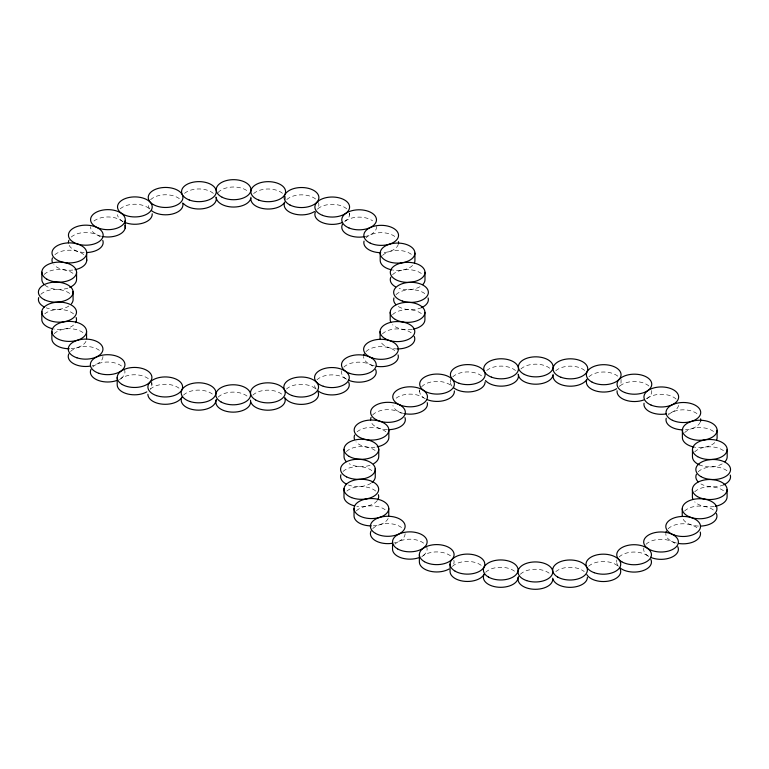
<?xml version="1.0" encoding="UTF-8"?>
<svg xmlns="http://www.w3.org/2000/svg" width="769" height="769" viewBox="0 0 769 769"><rect width="100%" height="100%" fill="white"/><g stroke="black" fill="none" stroke-linecap="round" stroke-linejoin="round"><path stroke-width="0.58" stroke-dasharray="3.85 2.88" d="M621.044 379.377L621.044 381.472A17.36 10.026 0 0 1 619.199 386.547M616.738 559.967L616.738 562.062M450.403 379.857L450.403 381.943M419.691 389.758L419.691 391.854M349.539 213.023L349.539 215.118M285.568 196.355L285.568 199.488M151.906 382.693L151.906 384.788M371.062 483.182A17.36 10.026 0 0 1 348.386 484.999M343.041 471.484A17.36 10.026 0 0 1 372.311 471.003M316.184 389.143A17.36 10.026 0 0 1 314.829 383.164M316.886 379.896A17.36 10.026 0 0 1 346.954 379.896M149.859 209.024A17.36 10.026 0 0 1 148.225 204.785M150.551 199.777A17.36 10.026 0 0 1 180.619 199.777M420.028 286.693A17.36 10.026 0 0 1 399.101 288.404M392.526 274.744A17.36 10.026 0 0 1 422.585 274.581M676.509 543.058A17.36 10.026 0 0 1 665.791 533.801M668.117 528.784A17.36 10.026 0 0 1 698.185 528.784M84.148 252.492A17.36 10.026 0 0 1 68.576 243.735M71.238 237.054A17.36 10.026 0 0 1 100.518 237.198M73.564 325.047A17.36 10.026 0 0 1 53.551 328.969M44.717 313.906A17.36 10.026 0 0 1 73.987 314.281M714.238 506.521A17.36 10.026 0 0 1 694.705 501.859M694.705 491.833A17.36 10.026 0 0 1 724.773 491.833M102.95 356.46A17.36 10.026 0 0 1 92.242 365.717M70.565 351.452A17.36 10.026 0 0 1 100.633 351.452M452.028 386.182A17.36 10.026 0 0 1 450.999 379.357M452.73 376.935A17.36 10.026 0 0 1 482.797 376.935M67.893 288.144A17.36 10.026 0 0 1 44.996 285.212M44.179 274.456A17.36 10.026 0 0 1 74.247 274.456M68.893 306.024A17.36 10.026 0 0 1 46.217 307.84M40.863 294.325A17.36 10.026 0 0 1 70.133 293.845M124.367 369.428A17.303 9.987 0 0 1 119.887 379.079M92.674 367.024A17.303 9.987 0 0 1 122.636 367.024M253.626 193.596A17.36 10.026 0 0 1 283.655 194.422M426.545 546.586A17.303 9.987 0 0 1 422.066 556.237M394.853 544.183A17.303 9.987 0 0 1 424.815 544.183M398.323 244.263A17.36 10.026 0 0 1 382.981 252.655M366.006 237.823A17.36 10.026 0 0 1 395.237 236.804M387.461 429.688A17.36 10.026 0 0 1 371.379 422.604M372.648 414.972A17.36 10.026 0 0 1 402.696 414.356M403.773 413.472A17.36 10.026 0 0 1 392.93 405.648M396.122 398.198A17.36 10.026 0 0 1 423.661 397.89M123.146 221.645A17.36 10.026 0 0 1 117.522 214.695M120.214 208.87A17.36 10.026 0 0 1 149.494 208.851M346.588 379.252A17.36 10.026 0 0 1 342.09 369.572M343.83 367.159A17.36 10.026 0 0 1 373.888 367.159M698.473 526.083A17.36 10.026 0 0 1 682.834 518.671M684.564 511.068A17.36 10.026 0 0 1 714.632 511.068M648.757 556.41A17.36 10.026 0 0 1 643.941 547.586M645.998 544.317A17.36 10.026 0 0 1 676.066 544.317M252.828 395.17A17.36 10.026 0 0 1 282.896 395.17M453.825 560.197A17.36 10.026 0 0 1 452.46 566.176M421.691 556.929A17.36 10.026 0 0 1 451.759 556.929M425.324 398.803A17.36 10.026 0 0 1 419.826 390.104M421.633 386.788A17.36 10.026 0 0 1 451.672 386.009M618.363 566.301A17.36 10.026 0 0 1 616.998 560.322M619.064 557.054A17.36 10.026 0 0 1 649.132 557.054M370.072 465.303A17.36 10.026 0 0 1 349.116 463.707M346.358 451.614A17.36 10.026 0 0 1 376.426 451.614M678.556 405.35A17.36 10.026 0 0 1 668.348 413.453M647.267 398.4A17.36 10.026 0 0 1 676.489 399.447M452.383 566.426A17.36 10.026 0 0 1 482.451 566.426M486.69 370.533A17.36 10.026 0 0 1 515.97 370.966M184.522 193.375A17.36 10.026 0 0 1 213.792 193.807M218.175 397.112A17.36 10.026 0 0 1 248.233 397.112M218.002 192.606A17.36 10.026 0 0 1 247.993 191.443M72.805 270.054A17.36 10.026 0 0 1 53.82 264.699M54.887 254.693A17.36 10.026 0 0 1 84.898 255.769M722.206 463.851A17.36 10.026 0 0 1 699.377 464.841M694.705 451.903A17.36 10.026 0 0 1 724.763 451.739M412.597 265.44A17.36 10.026 0 0 1 393.074 270.111M382.529 255.423A17.36 10.026 0 0 1 412.597 255.423M318.433 202.583A17.36 10.026 0 0 1 317.03 209.389M286.779 199.584A17.36 10.026 0 0 1 316.069 199.382M520.344 574.27A17.36 10.026 0 0 1 550.412 574.27M101.595 236.314A17.36 10.026 0 0 1 90.569 226.74M93.943 221.039A17.36 10.026 0 0 1 123.155 222.183M374.984 447.212A17.36 10.026 0 0 1 355.989 441.858M357.066 431.851A17.36 10.026 0 0 1 386.336 432.159M405.128 533.619A17.36 10.026 0 0 1 394.41 542.876M372.744 528.611A17.36 10.026 0 0 1 402.802 528.611M388.153 518.469A17.36 10.026 0 0 1 372.523 525.881M356.355 510.866A17.36 10.026 0 0 1 386.423 510.866M421.585 307.629A17.36 10.026 0 0 1 396.794 305.428M395.987 294.671A17.36 10.026 0 0 1 426.045 294.671M85.984 341.311A17.36 10.026 0 0 1 70.344 348.722M54.176 333.708A17.36 10.026 0 0 1 84.244 333.708M700.203 422.277A17.36 10.026 0 0 1 685.16 429.813M668.184 414.981A17.36 10.026 0 0 1 697.416 413.962M151.32 382.193A17.36 10.026 0 0 1 150.282 389.018M119.522 379.771A17.36 10.026 0 0 1 149.58 379.771M286.433 389.085A17.36 10.026 0 0 1 316.492 389.623M723.754 484.787A17.36 10.026 0 0 1 700.915 483.932M698.156 471.83A17.36 10.026 0 0 1 728.224 471.83M714.776 442.598A17.36 10.026 0 0 1 695.253 447.27M684.708 432.582A17.36 10.026 0 0 1 714.776 432.582M520.901 368.995A17.36 10.026 0 0 1 550.171 368.601M555.795 370.754A17.36 10.026 0 0 1 585.084 370.821M150.215 389.268A17.36 10.026 0 0 1 180.273 389.268M377.204 500.677A17.36 10.026 0 0 1 356.806 506.31M346.886 491.064A17.36 10.026 0 0 1 376.166 491.439M183.522 395.122A17.36 10.026 0 0 1 213.59 395.122M412.059 329.372A17.36 10.026 0 0 1 392.536 324.701M392.536 314.675A17.36 10.026 0 0 1 422.594 314.675M651.679 390.527A17.36 10.026 0 0 1 645.729 399.121M620.064 385.875A17.36 10.026 0 0 1 649.334 386.413M374.33 365.9A17.36 10.026 0 0 1 363.622 356.643M365.948 351.625A17.36 10.026 0 0 1 396.006 351.625M397.419 348.943A17.36 10.026 0 0 1 380.655 341.513M382.395 333.909A17.36 10.026 0 0 1 412.453 333.909M376.435 226.442A17.36 10.026 0 0 1 364.035 236.746M345.089 221.241A17.36 10.026 0 0 1 372.619 220.838M588.612 566.244A17.36 10.026 0 0 1 617.891 566.032M349.501 213.369A17.36 10.026 0 0 1 344.647 221.366M317.885 208.716A17.36 10.026 0 0 1 347.155 209.255M588.958 376.743A17.36 10.026 0 0 1 618.238 376.541M485.7 572.28A17.36 10.026 0 0 1 515.759 572.28M555.814 571.588A17.36 10.026 0 0 1 584.257 571.588"/><path stroke-width="1.15" d="M727.176 449.404L727.176 456.738A17.36 10.026 0 0 1 724.927 461.765M727.099 489.517L727.099 496.841A17.36 10.026 0 0 1 715.314 506.338M717.102 430.256A17.36 10.026 0 0 1 691.062 438.936A17.36 10.026 0 0 1 691.062 421.575A17.36 10.026 0 0 1 717.102 430.256L717.102 437.59A17.36 10.026 0 0 1 716.506 440.185M692.456 449.596L692.456 456.93A17.36 10.026 0 0 0 699.377 464.841M692.388 489.517L692.388 496.841A17.36 10.026 0 0 0 692.975 499.437M682.382 430.256L682.382 437.59A17.36 10.026 0 0 0 694.167 447.077M682.238 508.742L682.238 516.076M450.057 564.11L450.057 571.434A17.36 10.026 0 0 0 465.158 581.374A17.36 10.026 0 0 0 484.191 574.03M424.997 272.245L424.997 279.58A17.36 10.026 0 0 1 422.748 284.607M424.921 312.358L424.921 319.683A17.36 10.026 0 0 1 413.145 329.18M419.365 554.612L419.365 561.947A17.36 10.026 0 0 0 430.082 571.204A17.36 10.026 0 0 0 449 569.031M414.924 253.097A17.36 10.026 0 0 1 388.883 261.777A17.36 10.026 0 0 1 388.883 244.417A17.36 10.026 0 0 1 414.924 253.097L414.924 260.431A17.36 10.026 0 0 1 414.328 263.027M392.536 541.837L392.536 549.172A17.303 9.987 0 0 0 418.48 557.823M390.21 312.358L390.21 319.683A17.36 10.026 0 0 0 390.796 322.278M388.854 430.678A17.36 10.026 0 0 1 361.939 438.417A17.36 10.026 0 0 1 363.795 421.085A17.36 10.026 0 0 1 388.854 430.678L388.854 438.003A17.36 10.026 0 0 1 377.175 446.866M388.749 508.549A17.36 10.026 0 0 1 362.708 517.229A17.36 10.026 0 0 1 362.708 499.869A17.36 10.026 0 0 1 388.749 508.549L388.749 515.884M380.203 253.097L380.203 260.431A17.36 10.026 0 0 0 391.988 269.919M380.069 331.593L380.069 338.918M378.752 449.288L378.752 456.623A17.36 10.026 0 0 1 373.667 463.707M375.253 468.571L375.253 475.905A17.36 10.026 0 0 1 372.004 482.499M354.028 508.549L354.028 515.884A17.36 10.026 0 0 0 371.389 525.9M344.031 449.288L344.031 456.623A17.36 10.026 0 0 0 346.358 461.631M343.993 488.642L343.993 495.976A17.36 10.026 0 0 0 354.672 505.896M125.174 220.77A17.36 10.026 0 0 1 97.625 227.72A17.36 10.026 0 0 1 100.96 210.475A17.36 10.026 0 0 1 125.174 220.77L125.174 228.095M117.196 377.454L117.196 384.788A17.36 10.026 0 0 0 127.904 394.045A17.36 10.026 0 0 0 146.821 391.873M86.686 253.52A17.36 10.026 0 0 1 59.771 261.258A17.36 10.026 0 0 1 61.616 243.927A17.36 10.026 0 0 1 86.686 253.52L86.686 260.845M86.57 331.391A17.36 10.026 0 0 1 60.53 340.071A17.36 10.026 0 0 1 60.53 322.711A17.36 10.026 0 0 1 86.57 331.391L86.57 338.725M76.573 272.13L76.573 279.464A17.36 10.026 0 0 1 69.777 287.414M73.074 291.413L73.074 298.747A17.36 10.026 0 0 1 71.382 303.842M51.859 331.391L51.859 338.725A17.36 10.026 0 0 0 69.21 348.742M41.853 272.13L41.853 279.464A17.36 10.026 0 0 0 44.179 284.472M41.824 311.483L41.824 318.818A17.36 10.026 0 0 0 52.494 328.738M346.579 484.201A17.36 10.026 0 0 1 340.898 474.733M348.684 382.308A17.36 10.026 0 0 1 339.254 393.988A17.36 10.026 0 0 1 317.693 390.652M182.686 203.045A17.36 10.026 0 0 1 172.227 214.051A17.36 10.026 0 0 1 151.368 210.533M395.477 286.827A17.36 10.026 0 0 1 390.825 277.167M700.251 532.052A17.36 10.026 0 0 1 678.662 543.481M665.858 532.927A17.36 10.026 0 0 1 666.387 531.206M102.777 240.418A17.36 10.026 0 0 1 86.416 252.53M68.451 242.869A17.36 10.026 0 0 1 68.883 240.264M76.169 317.53A17.36 10.026 0 0 1 75.573 322.701M90.088 366.14A17.36 10.026 0 0 1 68.825 353.865M485.124 381.943A17.36 10.026 0 0 1 472.983 391.508A17.36 10.026 0 0 1 453.537 387.691M44.4 307.042A17.36 10.026 0 0 1 38.719 297.574M116.311 380.665A17.303 9.987 0 0 1 97.125 379.934A17.303 9.987 0 0 1 90.953 369.428M284.761 202.064A17.36 10.026 0 0 1 265.142 208.88A17.36 10.026 0 0 1 250.886 198.537M380.713 252.713A17.36 10.026 0 0 1 364.045 241.11M398.448 241.649A17.36 10.026 0 0 1 398.496 243.398M404.955 417.577A17.36 10.026 0 0 1 388.595 429.688M370.629 420.028A17.36 10.026 0 0 1 371.062 417.423M427.256 402.639A17.36 10.026 0 0 1 404.84 413.693M152.204 213.801A17.36 10.026 0 0 1 143.226 223.029A17.36 10.026 0 0 1 124.914 222.462M375.628 369.572A17.36 10.026 0 0 1 368.505 380.501A17.36 10.026 0 0 1 348.29 380.117M716.362 513.481A17.36 10.026 0 0 1 700.732 526.083M677.806 546.73A17.36 10.026 0 0 1 670.683 557.66A17.36 10.026 0 0 1 650.468 557.275M284.953 398.438A17.36 10.026 0 0 1 269.371 410.165A17.36 10.026 0 0 1 250.502 400.178M454.373 390.96A17.36 10.026 0 0 1 445.395 400.188A17.36 10.026 0 0 1 427.093 399.62M650.862 559.467A17.36 10.026 0 0 1 641.433 571.146A17.36 10.026 0 0 1 619.872 567.81M666.214 413.905A17.36 10.026 0 0 1 644.038 403.235M518.133 374.215A17.36 10.026 0 0 1 506.617 385.634A17.36 10.026 0 0 1 485.499 380.53M215.954 197.056A17.36 10.026 0 0 1 204.439 208.476A17.36 10.026 0 0 1 183.32 203.372M250.559 402.129A17.36 10.026 0 0 1 230.94 412.059A17.36 10.026 0 0 1 216.435 399.534M250.934 197.229A17.36 10.026 0 0 1 233.978 207.044A17.36 10.026 0 0 1 216.252 197.691M86.599 259.105A17.36 10.026 0 0 1 74.997 269.708M52.34 262.219A17.36 10.026 0 0 1 52.484 257.884M314.473 211.552A17.36 10.026 0 0 1 293.7 213.811A17.36 10.026 0 0 1 284.549 202.814M552.738 579.288A17.36 10.026 0 0 1 533.119 589.217A17.36 10.026 0 0 1 518.614 576.692M125.078 225.48A17.36 10.026 0 0 1 102.662 236.535M354.519 439.378A17.36 10.026 0 0 1 354.653 435.043M392.267 543.299A17.36 10.026 0 0 1 371.004 531.023M428.112 297.939A17.36 10.026 0 0 1 421.585 307.629M395.987 304.697A17.36 10.026 0 0 1 393.92 297.939M682.891 429.871A17.36 10.026 0 0 1 666.214 418.269M700.626 418.807A17.36 10.026 0 0 1 700.501 421.422M318.087 392.075A17.36 10.026 0 0 1 305.889 404.013A17.36 10.026 0 0 1 284.703 397.486M730.281 475.098A17.36 10.026 0 0 1 723.754 484.787M698.156 481.855A17.36 10.026 0 0 1 696.426 474.242M553.103 374.388A17.36 10.026 0 0 1 536.156 384.202A17.36 10.026 0 0 1 518.431 374.849M586.939 379.223A17.36 10.026 0 0 1 567.32 386.038A17.36 10.026 0 0 1 553.065 375.695M182.013 396.871A17.36 10.026 0 0 1 162.98 404.215A17.36 10.026 0 0 1 147.888 394.276M378.348 494.688A17.36 10.026 0 0 1 377.752 499.86M215.916 400.14A17.36 10.026 0 0 1 196.287 410.069A17.36 10.026 0 0 1 181.792 397.544M643.913 399.909A17.36 10.026 0 0 1 625.582 400.159A17.36 10.026 0 0 1 617.094 390.777M398.073 354.894A17.36 10.026 0 0 1 376.483 366.323M363.679 355.768A17.36 10.026 0 0 1 364.208 354.048M414.193 336.322A17.36 10.026 0 0 1 397.419 348.943M364.035 236.746A17.36 10.026 0 0 1 346.886 234.247A17.36 10.026 0 0 1 342.436 224.365M620.266 569.233A17.36 10.026 0 0 1 608.068 581.172A17.36 10.026 0 0 1 586.882 574.645M342.666 222.376A17.36 10.026 0 0 1 322.605 222.712A17.36 10.026 0 0 1 315.405 211.888M616.651 388.71A17.36 10.026 0 0 1 595.879 390.969A17.36 10.026 0 0 1 586.718 379.973M518.085 577.298A17.36 10.026 0 0 1 498.466 587.228A17.36 10.026 0 0 1 483.961 574.703M587.391 577.336A17.36 10.026 0 0 1 570.79 587.343A17.36 10.026 0 0 1 552.748 578.211M346.579 476.876A17.36 10.026 0 0 0 374.984 471.186A17.36 10.026 0 0 0 352.25 459.824A17.36 10.026 0 0 0 346.579 476.876M323.24 386.249A17.36 10.026 0 0 0 349.28 377.569A17.36 10.026 0 0 0 323.24 368.889A17.36 10.026 0 0 0 323.24 386.249M153.31 204.544A17.36 10.026 0 0 0 182.349 200.055A17.36 10.026 0 0 0 161.096 187.78A17.36 10.026 0 0 0 153.31 204.544M395.477 279.493A17.36 10.026 0 0 0 424.45 274.841A17.36 10.026 0 0 0 402.985 262.69A17.36 10.026 0 0 0 395.477 279.493M674.471 535.147A17.36 10.026 0 0 0 700.511 526.467A17.36 10.026 0 0 0 674.471 517.787A17.36 10.026 0 0 0 674.471 535.147M73.968 242.514A17.36 10.026 0 0 0 102.719 237.429A17.36 10.026 0 0 0 80.716 225.596A17.36 10.026 0 0 0 73.968 242.514M49.485 320.471A17.36 10.026 0 0 0 76.458 312.81A17.36 10.026 0 0 0 51.475 303.159A17.36 10.026 0 0 0 49.485 320.471M697.464 496.601A17.36 10.026 0 0 0 726.513 492.112A17.36 10.026 0 0 0 705.25 479.837A17.36 10.026 0 0 0 697.464 496.601M76.919 357.806A17.36 10.026 0 0 0 102.95 349.126A17.36 10.026 0 0 0 76.919 340.446A17.36 10.026 0 0 0 76.919 357.806M459.083 383.298A17.36 10.026 0 0 0 485.124 374.618A17.36 10.026 0 0 0 459.083 365.938A17.36 10.026 0 0 0 459.083 383.298M46.938 279.214A17.36 10.026 0 0 0 75.977 274.725A17.36 10.026 0 0 0 54.724 262.45A17.36 10.026 0 0 0 46.938 279.214M44.4 299.718A17.36 10.026 0 0 0 72.815 294.027A17.36 10.026 0 0 0 50.081 282.665A17.36 10.026 0 0 0 44.4 299.718M99.009 373.33A17.303 9.987 0 0 0 124.953 364.679A17.303 9.987 0 0 0 99.009 356.037A17.303 9.987 0 0 0 99.009 373.33M258.836 200.113A17.36 10.026 0 0 0 285.568 192.163A17.36 10.026 0 0 0 260.268 182.772A17.36 10.026 0 0 0 258.836 200.113M397.602 548.903A17.303 9.987 0 0 0 426.545 544.423A17.303 9.987 0 0 0 405.359 532.196A17.303 9.987 0 0 0 397.602 548.903M370.245 243.139A17.36 10.026 0 0 0 398.323 236.939A17.36 10.026 0 0 0 374.974 225.999A17.36 10.026 0 0 0 370.245 243.139M376.147 419.672A17.36 10.026 0 0 0 404.898 414.587A17.36 10.026 0 0 0 382.895 402.754A17.36 10.026 0 0 0 376.147 419.672M399.803 404.879A17.36 10.026 0 0 0 427.353 397.919A17.36 10.026 0 0 0 403.139 387.634A17.36 10.026 0 0 0 399.803 404.879M123.146 214.311A17.36 10.026 0 0 0 151.81 209.081A17.36 10.026 0 0 0 129.625 197.364A17.36 10.026 0 0 0 123.146 214.311M350.183 373.513A17.36 10.026 0 0 0 376.214 364.833A17.36 10.026 0 0 0 350.183 356.153A17.36 10.026 0 0 0 350.183 373.513M690.918 517.422A17.36 10.026 0 0 0 716.958 508.742A17.36 10.026 0 0 0 690.918 500.071A17.36 10.026 0 0 0 690.918 517.422M648.757 549.076A17.36 10.026 0 0 0 677.806 544.587A17.36 10.026 0 0 0 656.543 532.311A17.36 10.026 0 0 0 648.757 549.076M255.587 399.928A17.36 10.026 0 0 0 284.626 395.439A17.36 10.026 0 0 0 263.363 383.164A17.36 10.026 0 0 0 255.587 399.928M424.45 561.697A17.36 10.026 0 0 0 453.499 557.208A17.36 10.026 0 0 0 432.236 544.933A17.36 10.026 0 0 0 424.45 561.697M425.324 391.469A17.36 10.026 0 0 0 453.989 386.23A17.36 10.026 0 0 0 431.803 374.522A17.36 10.026 0 0 0 425.324 391.469M621.823 561.812A17.36 10.026 0 0 0 650.862 557.323A17.36 10.026 0 0 0 629.6 545.048A17.36 10.026 0 0 0 621.823 561.812M349.116 456.373A17.36 10.026 0 0 0 378.156 451.884A17.36 10.026 0 0 0 356.893 439.608A17.36 10.026 0 0 0 349.116 456.373M651.083 405.071A17.36 10.026 0 0 0 678.556 398.025A17.36 10.026 0 0 0 654.256 387.807A17.36 10.026 0 0 0 651.083 405.071M455.142 571.194A17.36 10.026 0 0 0 484.191 566.705A17.36 10.026 0 0 0 462.928 554.43A17.36 10.026 0 0 0 455.142 571.194M491.401 377.118A17.36 10.026 0 0 0 518.412 369.495A17.36 10.026 0 0 0 493.467 359.796A17.36 10.026 0 0 0 491.401 377.118M189.222 199.959A17.36 10.026 0 0 0 216.233 192.337A17.36 10.026 0 0 0 191.298 182.638A17.36 10.026 0 0 0 189.222 199.959M220.934 401.879A17.36 10.026 0 0 0 249.973 397.39A17.36 10.026 0 0 0 228.71 385.115A17.36 10.026 0 0 0 220.934 401.879M222.145 197.239A17.36 10.026 0 0 0 250.607 191.635A17.36 10.026 0 0 0 227.98 180.206A17.36 10.026 0 0 0 222.145 197.239M697.656 456.651A17.36 10.026 0 0 0 726.628 451.999A17.36 10.026 0 0 0 705.163 439.849A17.36 10.026 0 0 0 697.656 456.651M289.961 205.006A17.36 10.026 0 0 0 318.529 199.594A17.36 10.026 0 0 0 296.123 188.02A17.36 10.026 0 0 0 289.961 205.006M526.698 580.633A17.36 10.026 0 0 0 552.738 571.953A17.36 10.026 0 0 0 526.698 563.273A17.36 10.026 0 0 0 526.698 580.633M375.493 533.378A17.36 10.026 0 0 0 404.542 528.88A17.36 10.026 0 0 0 383.279 516.605A17.36 10.026 0 0 0 375.493 533.378M402.331 301.035A17.36 10.026 0 0 0 428.371 292.355A17.36 10.026 0 0 0 402.331 283.674A17.36 10.026 0 0 0 402.331 301.035M672.423 420.297A17.36 10.026 0 0 0 700.501 414.097A17.36 10.026 0 0 0 677.153 403.158A17.36 10.026 0 0 0 672.423 420.297M122.281 384.538A17.36 10.026 0 0 0 151.32 380.049A17.36 10.026 0 0 0 130.057 367.774A17.36 10.026 0 0 0 122.281 384.538M292.047 395.545A17.36 10.026 0 0 0 318.539 387.345A17.36 10.026 0 0 0 292.989 378.194A17.36 10.026 0 0 0 292.047 395.545M700.915 476.597A17.36 10.026 0 0 0 729.954 472.108A17.36 10.026 0 0 0 708.701 459.833A17.36 10.026 0 0 0 700.915 476.597M524.323 374.397A17.36 10.026 0 0 0 552.776 368.793A17.36 10.026 0 0 0 530.149 357.364A17.36 10.026 0 0 0 524.323 374.397M561.014 377.271A17.36 10.026 0 0 0 587.737 369.322A17.36 10.026 0 0 0 562.447 359.93A17.36 10.026 0 0 0 561.014 377.271M156.568 395.631A17.36 10.026 0 0 0 182.599 386.951A17.36 10.026 0 0 0 156.568 378.271A17.36 10.026 0 0 0 156.568 395.631M351.664 497.63A17.36 10.026 0 0 0 378.636 489.968A17.36 10.026 0 0 0 353.653 480.317A17.36 10.026 0 0 0 351.664 497.63M189.876 401.485A17.36 10.026 0 0 0 215.916 392.805A17.36 10.026 0 0 0 189.876 384.125A17.36 10.026 0 0 0 189.876 401.485M395.295 319.443A17.36 10.026 0 0 0 424.334 314.954A17.36 10.026 0 0 0 403.071 302.678A17.36 10.026 0 0 0 395.295 319.443M624.62 392.469A17.36 10.026 0 0 0 651.718 384.942A17.36 10.026 0 0 0 626.87 375.166A17.36 10.026 0 0 0 624.62 392.469M372.302 357.989A17.36 10.026 0 0 0 398.332 349.309A17.36 10.026 0 0 0 372.302 340.629A17.36 10.026 0 0 0 372.302 357.989M385.144 338.677A17.36 10.026 0 0 0 414.193 334.179A17.36 10.026 0 0 0 392.93 321.903A17.36 10.026 0 0 0 385.144 338.677M348.905 227.912A17.36 10.026 0 0 0 376.387 220.866A17.36 10.026 0 0 0 352.077 210.648A17.36 10.026 0 0 0 348.905 227.912M594.226 572.703A17.36 10.026 0 0 0 620.718 564.504A17.36 10.026 0 0 0 595.168 555.353A17.36 10.026 0 0 0 594.226 572.703M322.451 215.32A17.36 10.026 0 0 0 349.539 207.784A17.36 10.026 0 0 0 324.701 198.008A17.36 10.026 0 0 0 322.451 215.32M592.14 382.164A17.36 10.026 0 0 0 620.698 376.752A17.36 10.026 0 0 0 598.301 365.179A17.36 10.026 0 0 0 592.14 382.164M488.459 577.048A17.36 10.026 0 0 0 517.499 572.559A17.36 10.026 0 0 0 496.236 560.284A17.36 10.026 0 0 0 488.459 577.048M557.765 577.086A17.36 10.026 0 0 0 586.805 572.597A17.36 10.026 0 0 0 565.542 560.322A17.36 10.026 0 0 0 557.765 577.086"/></g></svg>
